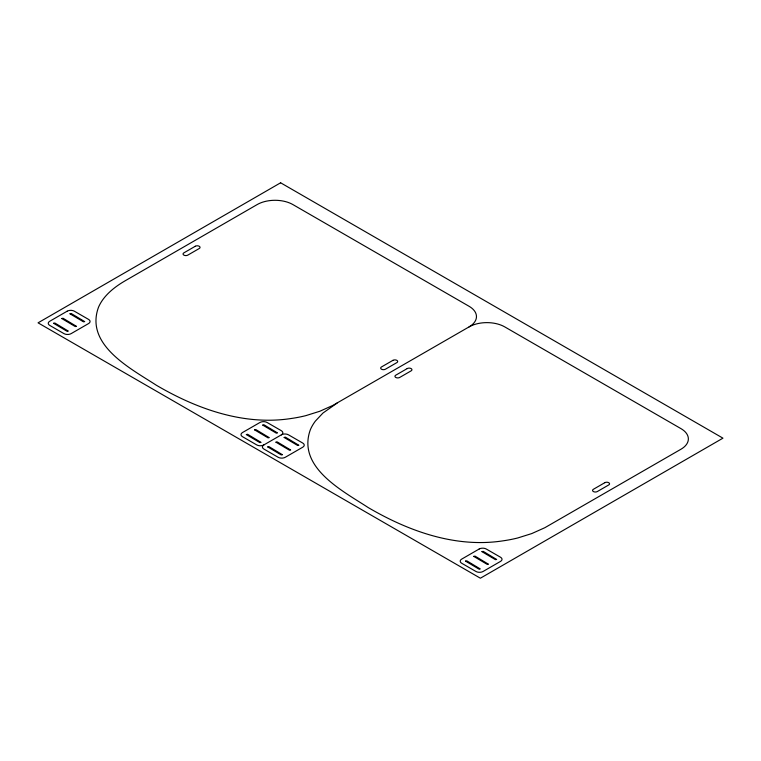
<?xml version="1.0" encoding="UTF-8"?>
<svg xmlns="http://www.w3.org/2000/svg" width="761" height="761" viewBox="0 0 761 761"><rect width="100%" height="100%" fill="white"/><g stroke="black" fill="none" stroke-linecap="round" stroke-linejoin="round"><path stroke-width="1.14" d="M337.094 403.092L322.968 413.033L315.368 421.109A90.806 52.423 0 0 0 310.355 429.708C296.657 467.349 342.754 490.921 368.124 507.511C408.438 531.168 455.544 548.12 502.869 540.862A90.806 52.423 0 0 0 517.775 537.96L531.758 533.575L544.828 527.715L680.971 449.228A25.227 14.564 0 0 0 680.971 428.633L504.752 326.888A25.227 14.564 0 0 0 469.08 326.888L332.938 405.375L319.867 411.244L305.884 415.63A90.806 52.423 0 0 1 290.978 418.531C243.653 425.789 196.547 408.838 156.233 385.171C130.863 368.59 84.766 345.018 98.454 307.377A90.806 52.423 0 0 1 103.477 298.778C109.27 291.235 117.051 285.508 125.204 280.761L257.189 204.557A25.227 14.564 0 0 1 292.861 204.557L469.08 306.293A25.227 14.564 0 0 1 469.08 326.888M281.361 434.835L264 444.852A5.042 2.911 0 0 1 256.742 444.919L242.474 436.681A5.042 2.911 0 0 1 242.474 432.562L259.958 422.479A5.042 2.911 0 0 1 267.092 422.479L281.361 430.716A5.042 2.911 0 0 1 281.361 434.835A5.042 2.911 0 0 1 288.495 434.835L302.764 443.073A5.042 2.911 0 0 1 302.764 447.192L285.404 457.209A5.042 2.911 0 0 1 278.145 457.275L263.877 449.038A5.042 2.911 0 0 1 263.877 444.919M53.603 323.301L67.063 331.292L68.281 331.092L54.849 323.006L53.612 323.263M61.812 318.564L75.263 326.555L76.481 326.355L63.058 318.269L61.822 318.498M70.012 313.827L83.472 321.817L84.69 321.618L71.258 313.532L70.031 313.76M246.364 434.588L259.815 442.579L261.033 442.379L247.61 434.293L246.364 434.55M254.564 429.851L268.024 437.841L269.242 437.642L255.81 429.556L254.574 429.813M262.773 425.114L276.224 433.104L277.442 432.904L264.019 424.819L262.792 425.047M267.767 446.945L281.218 454.935L282.436 454.736L269.014 446.65L267.767 446.907M275.967 442.208L289.427 450.198L290.645 449.998L277.213 441.913L275.977 442.17M284.176 437.47L297.627 445.461L298.845 445.261L285.423 437.175L284.195 437.404M465.561 561.133L479.011 569.123L480.229 568.933L466.845 560.867L465.57 561.076M473.761 556.396L487.221 564.386L488.438 564.196L475.054 556.129L473.78 556.339M481.97 551.668L495.421 559.658L496.638 559.459L483.254 551.392L481.979 551.601M280.619 182.792L38.05 322.835L480.381 578.208L722.95 438.165L280.619 182.792M67.196 311.182L49.722 321.275A5.042 2.911 0 0 0 49.722 325.394L63.991 333.632A5.042 2.911 0 0 0 71.249 333.565L88.599 323.539A5.042 2.911 0 0 0 88.599 319.42L74.331 311.182A5.042 2.911 0 0 0 67.196 311.182M195.292 246.26L183.877 252.852A2.778 1.598 0 0 0 183.877 255.116A2.778 1.598 0 0 0 187.805 255.116L199.22 248.524A2.778 1.598 0 0 0 199.22 246.26A2.778 1.598 0 0 0 195.292 246.26M392.914 360.353L381.499 366.945A2.778 1.598 0 0 0 381.499 369.209A2.778 1.598 0 0 0 385.427 369.209L396.842 362.626A2.778 1.598 0 0 0 396.842 360.353A2.778 1.598 0 0 0 392.914 360.353M407.183 368.59L395.768 375.183A2.778 1.598 0 0 0 395.768 377.446A2.778 1.598 0 0 0 399.696 377.446L411.111 370.864A2.778 1.598 0 0 0 411.111 368.59A2.778 1.598 0 0 0 407.183 368.59M479.154 549.023L461.803 559.05A5.042 2.911 0 0 0 461.67 563.235L475.939 571.473A5.042 2.911 0 0 0 483.073 571.473L500.557 561.38A5.042 2.911 0 0 0 500.557 557.261L486.289 549.023A5.042 2.911 0 0 0 479.154 549.023M604.805 482.693L593.39 489.285A2.778 1.598 0 0 0 593.39 491.549A2.778 1.598 0 0 0 597.318 491.549L608.733 484.957A2.778 1.598 0 0 0 608.733 482.693A2.778 1.598 0 0 0 604.805 482.693"/></g></svg>
